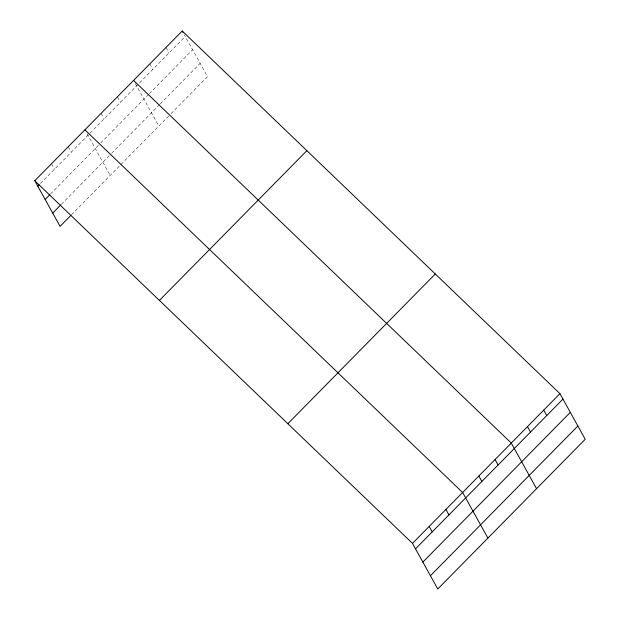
<?xml version="1.0" encoding="UTF-8"?>
<svg xmlns="http://www.w3.org/2000/svg" width="620" height="620" viewBox="0 0 620 620"><rect width="100%" height="100%" fill="white"/><g stroke="black" fill="none" stroke-linecap="round" stroke-linejoin="round"><path stroke-width="0.46" stroke-dasharray="3.1 2.33" d="M40.471 183.474L185.248 36.456M50.491 194.014L100.006 143.732M100.68 143.042L148.668 94.318M149.343 93.628L192.595 49.709M61.403 204.274L110.957 153.954M111.631 153.264L159.611 104.54M160.293 103.85L200.159 63.356M71.424 214.807L170.337 114.359M171.012 113.669L207.506 76.609L184.388 34.898M166.005 47.469L169.028 52.925M149.784 63.945L152.807 69.394M135.292 83.529L158.852 126.023M117.35 96.883L120.373 102.339M101.13 113.359L104.152 118.808M87.071 133.719L110.19 175.437M68.2 146.8L71.223 152.249M51.491 163.765L54.514 169.221"/><path stroke-width="0.93" d="M34.774 180.738L182.226 31L559.938 393.654L585.226 439.262L437.774 589L412.494 543.391L34.774 180.738L60.062 226.347L70.757 215.489M37.797 186.194L39.138 184.83M45.144 199.446L49.825 194.688M52.715 213.094L60.737 204.949M159.425 300.413L306.869 150.675M287.843 423.716L435.294 273.978M412.494 543.391L559.938 393.654M415.516 548.839L562.96 399.102M422.863 562.092L570.307 412.354M430.427 575.747L577.879 426.01M133.571 80.414L511.283 443.068L536.564 488.676M84.909 129.828L462.621 492.482L487.909 538.09M543.725 410.122L546.747 415.578M527.504 426.591L530.526 432.047M495.062 459.536L498.085 464.992M478.841 476.005L481.864 481.461M182.226 31L183.086 32.558M445.912 509.446L448.934 514.902M429.203 526.419L432.225 531.875"/></g></svg>
